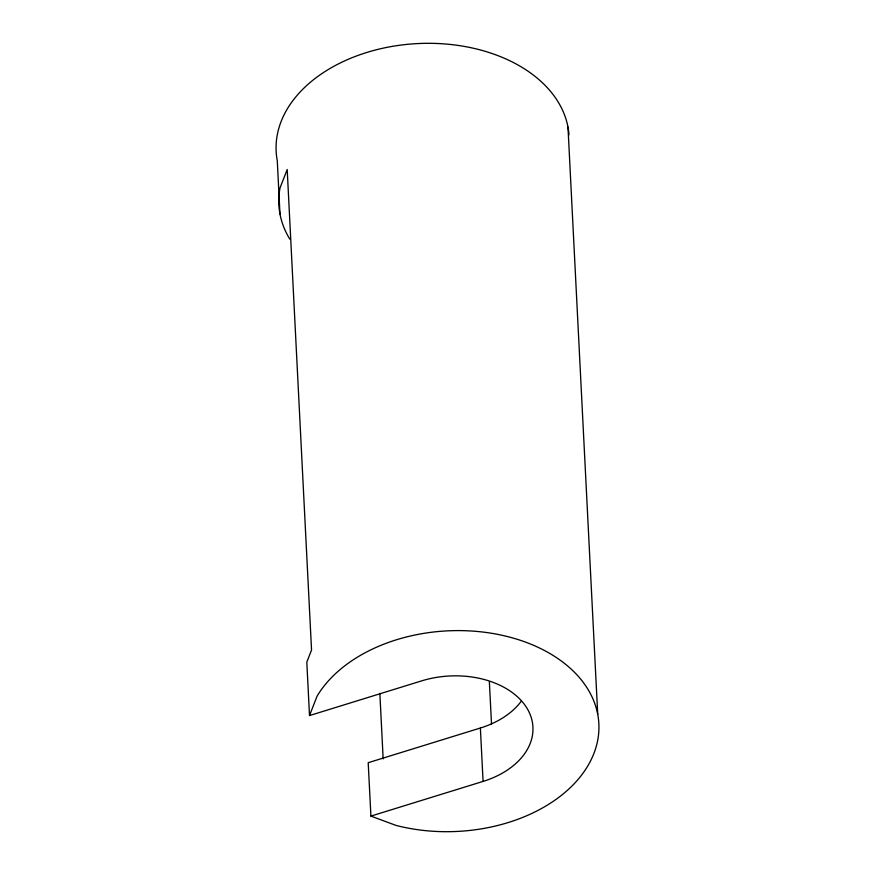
<?xml version="1.0" encoding="UTF-8"?>
<svg xmlns="http://www.w3.org/2000/svg" width="875" height="875" viewBox="0 0 875 875"><rect width="100%" height="100%" fill="white"/><g stroke="black" fill="none" stroke-linecap="round" stroke-linejoin="round"><path stroke-width="1.31" d="M370.913 816.102L483.077 781.408A80.664 55.223 -2.9 0 0 526.914 708.094A80.664 55.223 -2.9 0 0 421.673 680.87L309.509 715.564L317.078 696.15A146.672 100.406 -2.9 0 1 508.736 636.88A146.672 100.406 -2.9 0 1 587.672 766.139A146.672 100.406 -2.9 0 1 396.014 825.409L370.913 816.102L368.2 762.705L480.375 728.022A80.664 55.223 -2.9 0 0 521.358 701.094M567.973 127.028L597.723 714.317M489.366 681.669L491.509 723.986M480.375 728.022L483.077 781.408M379.848 693.35L383.162 758.877M309.509 715.564L306.808 662.167L311.544 650.016L287.197 169.509L280.055 187.841A146.672 100.406 -2.9 0 0 289.811 239.148M279.978 214.069L277.277 160.683A146.672 100.406 -2.9 0 1 409.489 44.144A146.672 100.406 -2.9 0 1 569.002 134.838"/></g></svg>
